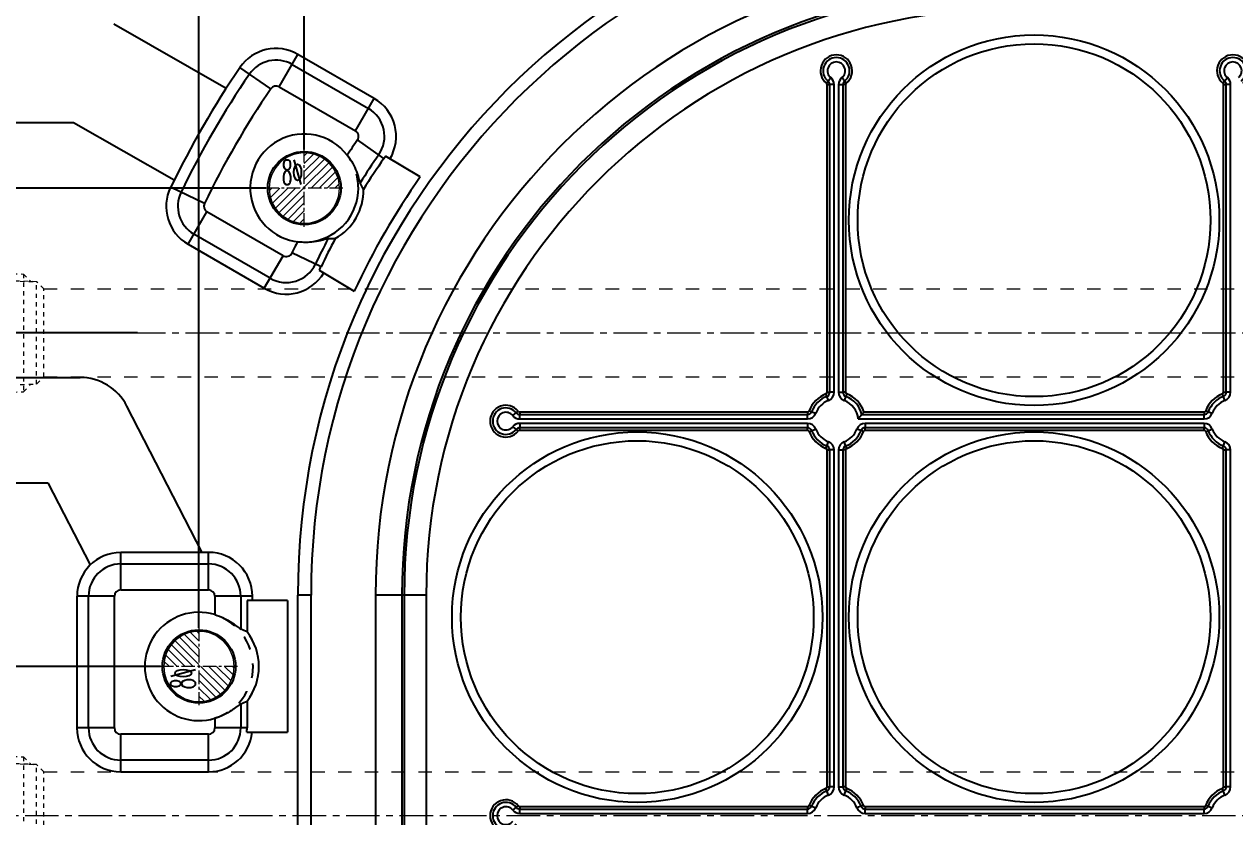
# Model space of a CAD drawing. Header units: millimetres. Extents: x -840 to 1682, y -9216 to -2117.
# Drawn here: x 189.2 to 327.1, y -5445.1 to -5354.8 of the extents above; entities that cross this region are included whole.
import ezdxf

# ---------------------------------------------------------------- set-up
doc = ezdxf.new("R2010")
doc.units = ezdxf.units.MM
doc.header["$LTSCALE"] = 16.335
doc.header["$PDMODE"] = 3
doc.header["$PDSIZE"] = 8
doc.linetypes.add('CENTER', pattern=[0.6, 0.375, -0.075, 0.075, -0.075])
doc.linetypes.add('HIDDEN', pattern=[0.2, 0.1, -0.1])
doc.layers.get('0').update_dxf_attribs({"linetype": 'CONTINUOUS'})
doc.layers.get('Defpoints').update_dxf_attribs({"linetype": 'CONTINUOUS'})
for name, color, linetype, lineweight in [('cool', 153, 'HIDDEN', 9), ('dim', 82, 'CONTINUOUS', 9), ('epin', 13, 'CONTINUOUS', 9)]:
    doc.layers.add(name, color=color, linetype=linetype, lineweight=lineweight)
doc.layers.add('DEFAULT_2', color=8, linetype='HIDDEN')
doc.styles.get("Standard").update_dxf_attribs({"font": 'txt', "width": 0.85})
doc.styles.add('TXT05', font='txt.shx', dxfattribs={"width": 0.5, "bigfont": 'gbcbig.shx'})
doc.dimstyles.new('mold', dxfattribs={"dimtxt": 10, "dimasz": 5, "dimexe": 0, "dimexo": 0, "dimgap": 0, "dimtad": 1, "dimzin": 1, "dimdsep": 46, "dimtxsty": 'Standard', "dimcen": 0, "dimclrd": 4, "dimclre": 4, "dimclrt": 6, "dimazin": 0, "dimtfac": 1, "dimtofl": 0, "dimtmove": 0, "dimatfit": 3, "dimfxl": 0, "dimarcsym": 0})

# ---------------------------------------------------------------- blocks, each defined once
blk = doc.blocks.new('cool_jt_f12')
at = {"layer": 'cool', "ltscale": 0.3}
for p, q in [((0, 7.0785), (0.856, 6.2225)), ((0, 7.0785), (12, 6.7035)), ((0.856, 6.2225), (0.856, -6.2225)), ((13.5, 5.827375), (0.856, 6.2225)), ((0.856, 6.2225), (13.5, 5.827375)), ((12, 6.7035), (12.856, 5.8475)), ((12, 6.7035), (12, -6.7035)), ((14.327375, 5), (13.5, 5.827375)), ((13.5, -5.827375), (13.5, 5.827375)), ((14.327375, -5), (14.327375, 5)), ((13.5, -5.827375), (14.327375, -5)), ((0.856, -6.2225), (0, -7.0785)), ((0, -7.0785), (12, -6.7035)), ((0.856, -6.2225), (13.5, -5.827375)), ((12, -6.7035), (12.856, -5.8475))]:
    blk.add_line(p, q, dxfattribs=at)
blk = doc.blocks.new('7')
at = {"layer": 'cool', "ltscale": 0.932966}
for p, q in [((-1665.25, -2312.72), (-1303.91, -2312.72)), ((-1665.25, -2322.72), (-1303.91, -2322.72))]:
    blk.add_line(p, q, dxfattribs=at)
at = {"layer": 'cool', "color": 1, "linetype": 'CENTER', "ltscale": 0.621977}
blk.add_line((-1679.58, -2317.72), (-1289.58, -2317.72), dxfattribs=at)
at = {"layer": 'cool', "ltscale": 0.932966}
blk.add_blockref('cool_jt_f12', (-1679.58, -2317.72), dxfattribs=at)
blk = doc.blocks.new('*D708')
at = {"color": 4, "lineweight": -2}
for p, q in [((236.62, -5284.97), (126.46, -5284.97)), ((126.46, -5289.97), (126.46, -5619.97)), ((236.62, -5624.97), (126.46, -5624.97))]:
    blk.add_line(p, q, dxfattribs=at)
at = {"color": 4}
for points in [[(125.62, -5289.97), (127.29, -5289.97), (126.46, -5284.97)], [(125.62, -5619.97), (127.29, -5619.97), (126.46, -5624.97)]]:
    blk.add_solid(points, dxfattribs=at)
at = {"layer": 'Defpoints', "color": 0}
for p in [(236.62, -5284.97), (126.46, -5624.97), (236.62, -5624.97)]:
    blk.add_point(p, dxfattribs=at)
at = {"color": 6, "insert": (121.46, -5418.59), "char_height": 10, "attachment_point": 5, "rotation": 90}
blk.add_mtext('340.00', dxfattribs=at)
blk = doc.blocks.new('epin_ejp_8')
at = {"layer": 'epin'}
h = blk.add_hatch(dxfattribs=at)
h.set_pattern_fill('_ANSI31', color=123, scale=0.2, angle=90, style=0)
h.set_pattern_definition([(135, (790.4722, -3.5744), (-0.4490128, -0.4490128), [])])
h.paths.add_polyline_path([(0, 4, 0.414214), (-4, 0), (0, 0)])
h.paths.add_polyline_path([(4, 0), (0, 0), (0, -4, 0.414214)])
at = {"layer": 'epin', "color": 1, "linetype": 'CENTER', "ltscale": 0.248791}
for p, q in [((0, -4.4), (0, 4.4)), ((-4.4, 0), (4.4, 0))]:
    blk.add_line(p, q, dxfattribs=at)
at = {"layer": 'epin'}
blk.add_circle((0, 0), 4, dxfattribs=at)
at = {"layer": 'epin', "color": 6, "style": 'TXT05', "width": 0.5}
blk.add_text('%%c8', height=2.8, dxfattribs=at).set_placement((0.16, 0.4))
blk = doc.blocks.new('*D764')
at = {"layer": 'Defpoints', "color": 0}
for p in [(169.65, -5444.97), (182.39, -5444.97), (372.1, -5454.97)]:
    blk.add_point(p, dxfattribs=at)
at = {"layer": 'dim', "color": 4, "lineweight": -2}
blk.add_line((182.39, -5444.97), (153.5, -5444.97), dxfattribs=at)
at = {"layer": 'dim', "color": 6, "insert": (161.58, -5441.97), "char_height": 6, "attachment_point": 5}
blk.add_mtext('10.00', dxfattribs=at)
blk = doc.blocks.new('*D746')
at = {"layer": 'Defpoints', "color": 0}
for p in [(169.65, -5427.97), (204.7, -5427.97), (372.1, -5454.97)]:
    blk.add_point(p, dxfattribs=at)
at = {"layer": 'dim', "color": 4, "lineweight": -2}
blk.add_line((204.7, -5427.97), (150.95, -5427.97), dxfattribs=at)
at = {"layer": 'dim', "color": 6, "insert": (160.3, -5424.97), "char_height": 6, "attachment_point": 5}
blk.add_mtext('27.00', dxfattribs=at)
blk = doc.blocks.new('*D747')
at = {"layer": 'Defpoints', "color": 0}
for p in [(169.65, -5389.97), (202.11, -5389.97), (372.1, -5454.97)]:
    blk.add_point(p, dxfattribs=at)
at = {"layer": 'dim', "color": 4, "lineweight": -2}
blk.add_line((202.11, -5389.97), (150.95, -5389.97), dxfattribs=at)
at = {"layer": 'dim', "color": 6, "insert": (160.3, -5386.97), "char_height": 6, "attachment_point": 5}
blk.add_mtext('65.00', dxfattribs=at)
blk = doc.blocks.new('*D748')
at = {"layer": 'Defpoints', "color": 0}
for p in [(169.65, -5373.47), (216.7, -5373.47), (372.1, -5454.97)]:
    blk.add_point(p, dxfattribs=at)
at = {"layer": 'dim', "color": 4, "lineweight": -2}
blk.add_line((216.7, -5373.47), (151.8, -5373.47), dxfattribs=at)
at = {"layer": 'dim', "color": 6, "insert": (160.73, -5370.47), "char_height": 6, "attachment_point": 5}
blk.add_mtext('81.50', dxfattribs=at)
blk = doc.blocks.new('*D749')
at = {"layer": 'Defpoints', "color": 0}
for p in [(169.65, -5339.47), (251.7, -5339.47), (372.1, -5454.97)]:
    blk.add_point(p, dxfattribs=at)
at = {"layer": 'dim', "color": 4, "lineweight": -2}
blk.add_line((251.7, -5339.47), (148.4, -5339.47), dxfattribs=at)
at = {"layer": 'dim', "color": 6, "insert": (159.03, -5336.47), "char_height": 6, "attachment_point": 5}
blk.add_mtext('115.50', dxfattribs=at)
blk = doc.blocks.new('*D750')
at = {"layer": 'Defpoints', "color": 0}
for p in [(169.65, -5327.47), (347.7, -5327.47), (372.1, -5454.97)]:
    blk.add_point(p, dxfattribs=at)
at = {"layer": 'dim', "color": 4, "lineweight": -2}
blk.add_line((347.7, -5327.47), (146.7, -5327.47), dxfattribs=at)
at = {"layer": 'dim', "color": 6, "insert": (158.18, -5324.47), "char_height": 6, "attachment_point": 5}
blk.add_mtext('127.50', dxfattribs=at)
blk = doc.blocks.new('*D751')
at = {"layer": 'Defpoints', "color": 0}
for p in [(169.65, -5309.97), (213.3, -5309.97), (372.1, -5454.97)]:
    blk.add_point(p, dxfattribs=at)
at = {"layer": 'dim', "color": 4, "lineweight": -2}
blk.add_line((213.3, -5309.97), (147.55, -5309.97), dxfattribs=at)
at = {"layer": 'dim', "color": 6, "insert": (158.6, -5306.97), "char_height": 6, "attachment_point": 5}
blk.add_mtext('145.00', dxfattribs=at)
blk = doc.blocks.new('*D753')
at = {"layer": 'Defpoints', "color": 0}
for p in [(312.1, -5280.25), (312.1, -5323.3), (372.1, -5454.97)]:
    blk.add_point(p, dxfattribs=at)
at = {"layer": 'dim', "color": 4, "lineweight": -2}
blk.add_line((312.1, -5323.3), (312.1, -5262.4), dxfattribs=at)
at = {"layer": 'dim', "color": 6, "insert": (309.1, -5271.32), "char_height": 6, "attachment_point": 5, "rotation": 90}
blk.add_mtext('60.00', dxfattribs=at)
blk = doc.blocks.new('*D754')
at = {"layer": 'Defpoints', "color": 0}
for p in [(256.1, -5280.25), (256.1, -5335.07), (372.1, -5454.97)]:
    blk.add_point(p, dxfattribs=at)
at = {"layer": 'dim', "color": 4, "lineweight": -2}
blk.add_line((256.1, -5335.07), (256.1, -5259.85), dxfattribs=at)
at = {"layer": 'dim', "color": 6, "insert": (253.1, -5270.05), "char_height": 6, "attachment_point": 5, "rotation": 90}
blk.add_mtext('116.00', dxfattribs=at)
blk = doc.blocks.new('*D755')
at = {"layer": 'Defpoints', "color": 0}
for p in [(221.1, -5280.25), (221.1, -5369.07), (372.1, -5454.97)]:
    blk.add_point(p, dxfattribs=at)
at = {"layer": 'dim', "color": 4, "lineweight": -2}
blk.add_line((221.1, -5369.07), (221.1, -5259.85), dxfattribs=at)
at = {"layer": 'dim', "color": 6, "insert": (218.1, -5270.05), "char_height": 6, "attachment_point": 5, "rotation": 90}
blk.add_mtext('151.00', dxfattribs=at)
blk = doc.blocks.new('*D756')
at = {"layer": 'Defpoints', "color": 0}
for p in [(226.98, -5280.25), (222.1, -5309.97), (372.1, -5454.97)]:
    blk.add_point(p, dxfattribs=at)
at = {"layer": 'dim', "color": 4, "lineweight": -2}
for p, q in [((226.98, -5284.25), (226.98, -5259)), ((222.1, -5288.25), (226.98, -5284.25)), ((222.1, -5309.97), (222.1, -5288.25))]:
    blk.add_line(p, q, dxfattribs=at)
at = {"layer": 'dim', "color": 6, "insert": (223.98, -5269.62), "char_height": 6, "attachment_point": 5, "rotation": 90}
blk.add_mtext('150.00', dxfattribs=at)
blk = doc.blocks.new('*D757')
at = {"layer": 'Defpoints', "color": 0}
for p in [(209.1, -5280.25), (209.1, -5423.57), (372.1, -5454.97)]:
    blk.add_point(p, dxfattribs=at)
at = {"layer": 'dim', "color": 4, "lineweight": -2}
blk.add_line((209.1, -5423.57), (209.1, -5258.15), dxfattribs=at)
at = {"layer": 'dim', "color": 6, "insert": (206.1, -5269.2), "char_height": 6, "attachment_point": 5, "rotation": 90}
blk.add_mtext('163.00', dxfattribs=at)

msp = doc.modelspace()

# ---------------------------------------------------------------- linework, layer by layer
at = {"color": 7, "linetype": 'Continuous'}
for p, q in [((212.198, -5362.119), (199.379, -5354.802)), ((218.24, -5361.942), (220.381, -5358.235)), ((229.068, -5363.251), (220.381, -5358.235)), ((217.287, -5362.16), (213.752, -5359.746)), ((219.718, -5359.384), (228.405, -5364.4)), ((218.24, -5361.942), (226.928, -5366.958)), ((280.595, -5361.515), (281.098, -5360.888)), ((280.67, -5396.737), (280.67, -5361.672)), ((280.67, -5361.672), (280.932, -5361.672)), ((280.972, -5396.737), (280.972, -5361.672)), ((281.474, -5361.672), (280.972, -5361.672)), ((281.474, -5396.737), (281.474, -5361.672)), ((281.977, -5361.672), (281.977, -5396.737)), ((281.977, -5361.672), (282.479, -5361.672)), ((282.856, -5361.515), (282.354, -5360.888)), ((282.479, -5361.672), (282.479, -5396.737)), ((282.781, -5361.672), (282.52, -5361.672)), ((282.781, -5361.672), (282.781, -5396.737)), ((325.782, -5361.515), (326.284, -5360.888)), ((325.857, -5396.737), (325.857, -5361.672)), ((325.857, -5361.672), (326.118, -5361.672)), ((326.159, -5396.737), (326.159, -5361.672)), ((326.661, -5361.672), (326.159, -5361.672)), ((326.661, -5396.737), (326.661, -5361.672)), ((226.928, -5366.958), (229.068, -5363.251)), ((177.099, -5366.013), (194.813, -5366.013)), ((194.813, -5366.013), (206.259, -5372.546)), ((230.173, -5370.087), (227.159, -5367.992)), ((234.319, -5372.204), (230.336, -5369.832)), ((209.711, -5375.229), (205.86, -5373.362)), ((207.859, -5379.873), (209.999, -5376.166)), ((218.684, -5381.181), (209.999, -5376.166)), ((207.859, -5379.873), (216.544, -5384.888)), ((217.207, -5383.739), (208.522, -5378.725)), ((216.544, -5384.888), (218.684, -5381.181)), ((223.01, -5382.442), (219.694, -5380.866)), ((222.809, -5382.81), (226.796, -5385.225)), ((177.099, -5395.046), (195.54, -5395.046)), ((280.828, -5397.676), (280.541, -5396.925)), ((280.67, -5396.737), (280.932, -5396.737)), ((281.474, -5396.737), (280.972, -5396.737)), ((281.977, -5396.737), (282.479, -5396.737)), ((282.781, -5396.737), (282.52, -5396.737)), ((282.91, -5396.925), (282.623, -5397.676)), ((326.015, -5397.676), (325.728, -5396.925)), ((325.857, -5396.737), (326.118, -5396.737)), ((326.661, -5396.737), (326.159, -5396.737)), ((209.458, -5414.987), (200.876, -5398.301)), ((244.858, -5399.394), (245.486, -5398.892)), ((245.643, -5398.967), (245.643, -5399.228)), ((245.643, -5398.967), (278.44, -5398.967)), ((245.643, -5399.771), (245.643, -5399.269)), ((245.643, -5399.269), (278.44, -5399.269)), ((278.44, -5398.967), (278.44, -5399.228)), ((278.44, -5399.771), (278.44, -5399.269)), ((278.628, -5398.838), (279.379, -5399.125)), ((284.645, -5399.269), (323.627, -5399.269)), ((284.87, -5398.967), (323.627, -5398.967)), ((323.627, -5398.967), (323.627, -5399.228)), ((323.627, -5399.771), (323.627, -5399.269)), ((323.815, -5398.838), (324.566, -5399.125)), ((245.486, -5401.153), (244.858, -5400.65)), ((245.643, -5399.771), (278.44, -5399.771)), ((245.643, -5400.274), (245.643, -5400.776)), ((278.44, -5400.274), (245.643, -5400.274)), ((278.44, -5400.274), (278.44, -5400.776)), ((284.226, -5399.771), (323.627, -5399.771)), ((285.011, -5400.274), (285.011, -5400.776)), ((323.627, -5400.274), (285.011, -5400.274)), ((323.627, -5400.274), (323.627, -5400.776)), ((278.44, -5400.776), (245.643, -5400.776)), ((245.643, -5401.078), (245.643, -5400.816)), ((278.44, -5401.078), (245.643, -5401.078)), ((278.44, -5401.078), (278.44, -5400.816)), ((278.628, -5401.207), (279.379, -5400.92)), ((284.823, -5401.207), (284.072, -5400.92)), ((323.627, -5400.776), (285.011, -5400.776)), ((285.011, -5401.078), (285.011, -5400.816)), ((323.627, -5401.078), (285.011, -5401.078)), ((323.627, -5401.078), (323.627, -5400.816)), ((323.815, -5401.207), (324.566, -5400.92)), ((280.541, -5403.12), (280.828, -5402.369)), ((280.67, -5441.684), (280.67, -5403.308)), ((280.67, -5403.308), (280.932, -5403.308)), ((280.972, -5441.684), (280.972, -5403.308)), ((281.474, -5403.308), (280.972, -5403.308)), ((281.474, -5441.684), (281.474, -5403.308)), ((281.977, -5403.308), (281.977, -5441.684)), ((281.977, -5403.308), (282.479, -5403.308)), ((282.479, -5403.308), (282.479, -5441.684)), ((282.781, -5403.308), (282.52, -5403.308)), ((282.91, -5403.12), (282.623, -5402.369)), ((282.781, -5403.308), (282.781, -5441.684)), ((325.728, -5403.12), (326.015, -5402.369)), ((325.857, -5441.684), (325.857, -5403.308)), ((325.857, -5403.308), (326.118, -5403.308)), ((326.159, -5441.684), (326.159, -5403.308)), ((326.661, -5403.308), (326.159, -5403.308)), ((326.661, -5441.684), (326.661, -5403.308)), ((177.099, -5407.046), (191.879, -5407.046)), ((191.879, -5407.046), (196.689, -5416.397)), ((210.187, -5414.969), (200.187, -5414.987)), ((200.187, -5419.25), (200.187, -5414.987)), ((210.187, -5419.25), (210.187, -5414.969)), ((200.187, -5416.295), (210.187, -5416.295)), ((195.187, -5419.969), (195.187, -5434.969)), ((199.468, -5419.969), (195.187, -5419.969)), ((196.514, -5434.969), (196.514, -5419.969)), ((199.468, -5434.969), (199.468, -5419.969)), ((200.187, -5419.25), (210.187, -5419.25)), ((210.907, -5419.969), (210.907, -5422.065)), ((215.187, -5419.969), (210.907, -5419.969)), ((213.861, -5419.969), (213.861, -5423.706)), ((215.187, -5420.469), (215.187, -5419.969)), ((220.356, -5470.094), (220.356, -5419.844)), ((221.863, -5419.844), (220.356, -5419.844)), ((221.863, -5470.094), (221.863, -5419.844)), ((229.217, -5419.844), (229.217, -5470.094)), ((234.989, -5419.844), (229.217, -5419.844)), ((232.228, -5419.844), (232.228, -5470.094)), ((232.48, -5419.844), (232.48, -5470.094)), ((234.989, -5419.844), (234.989, -5470.094)), ((214.578, -5420.469), (214.578, -5424.031)), ((219.187, -5420.469), (214.578, -5420.469)), ((219.187, -5420.469), (219.187, -5435.469)), ((213.861, -5432.233), (213.861, -5434.969)), ((214.578, -5431.908), (214.578, -5434.969)), ((199.468, -5434.969), (195.187, -5434.969)), ((210.907, -5433.874), (210.907, -5434.969)), ((214.578, -5434.969), (210.907, -5434.969)), ((200.187, -5439.969), (200.187, -5435.689)), ((210.187, -5435.689), (200.187, -5435.689)), ((210.187, -5439.969), (210.187, -5435.689)), ((214.545, -5435.469), (219.187, -5435.469)), ((210.187, -5438.643), (200.187, -5438.643)), ((200.187, -5439.969), (210.187, -5439.969)), ((280.828, -5442.622), (280.541, -5441.871)), ((280.67, -5441.684), (280.932, -5441.684)), ((281.474, -5441.684), (280.972, -5441.684)), ((281.977, -5441.684), (282.479, -5441.684)), ((282.781, -5441.684), (282.52, -5441.684)), ((282.623, -5442.622), (282.91, -5441.871)), ((326.015, -5442.622), (325.728, -5441.871)), ((325.857, -5441.684), (326.118, -5441.684)), ((326.661, -5441.684), (326.159, -5441.684)), ((244.858, -5444.341), (245.486, -5443.839)), ((245.643, -5443.914), (245.643, -5444.175)), ((245.643, -5443.914), (278.44, -5443.914)), ((245.643, -5444.718), (245.643, -5444.215)), ((245.643, -5444.215), (278.44, -5444.215)), ((245.643, -5444.718), (278.44, -5444.718)), ((278.44, -5443.914), (278.44, -5444.175)), ((278.44, -5444.718), (278.44, -5444.215)), ((278.628, -5443.785), (279.379, -5444.072)), ((284.823, -5443.785), (284.072, -5444.072)), ((285.011, -5443.914), (285.011, -5444.175)), ((285.011, -5443.914), (323.627, -5443.914)), ((285.011, -5444.718), (285.011, -5444.215)), ((285.011, -5444.215), (323.627, -5444.215)), ((285.011, -5444.718), (323.627, -5444.718)), ((323.627, -5443.914), (323.627, -5444.175)), ((323.627, -5444.718), (323.627, -5444.215)), ((323.815, -5443.785), (324.566, -5444.072))]:
    msp.add_line(p, q, dxfattribs=at)
for centre, radius in [((304.262, -5377.132), 21.105), ((304.262, -5377.132), 20.1), ((221.099, -5373.469), 4.167), ((259.037, -5422.357), 21.105), ((304.262, -5422.357), 21.105), ((259.037, -5422.357), 20.1), ((304.262, -5422.357), 20.1), ((209.099, -5427.969), 4.167)]:
    msp.add_circle(centre, radius, dxfattribs=at)
for centre, radius, start, end in [((301.749, -5419.844), 81.393, 90, 180), ((301.749, -5419.844), 79.886, 90, 180), ((301.749, -5419.844), 72.532, 90, 180), ((301.749, -5419.844), 69.521, 90, 180), ((301.749, -5419.844), 69.269, 90, 180), ((301.749, -5419.844), 66.76, 90, 180), ((217.881, -5362.565), 5, 60, 145.66849), ((217.881, -5362.565), 3.674, 60, 145.66849), ((281.726, -5360.103), 1.809, 308.68219, 231.31781), ((281.726, -5360.103), 1.508, 308.68219, 231.31781), ((281.726, -5360.103), 1.005, 308.68219, 231.31781), ((326.912, -5360.103), 1.809, 308.68219, 231.31781), ((326.912, -5360.103), 1.508, 308.68219, 231.31781), ((326.912, -5360.103), 1.005, 308.68219, 231.31781), ((301.749, -5419.844), 106.544, 145.66849, 154.13843), ((301.749, -5419.844), 105.235, 145.66849, 154.13843), ((217.881, -5362.565), 0.719, 60, 145.66849), ((280.469, -5361.672), 0.201, 0, 51.31781), ((280.469, -5361.672), 0.502, 0, 51.31781), ((280.469, -5361.672), 1.005, 0, 51.31781), ((282.982, -5361.672), 1.005, 128.68219, 180), ((282.982, -5361.672), 0.502, 128.68219, 180), ((282.982, -5361.672), 0.201, 128.68219, 180), ((325.656, -5361.672), 0.201, 0, 51.31781), ((325.656, -5361.672), 0.502, 0, 51.31781), ((325.656, -5361.672), 1.005, 0, 51.31781), ((301.749, -5419.844), 102.281, 145.66849, 154.13843), ((226.568, -5367.581), 5, 329.15311, 60), ((226.568, -5367.581), 3.674, 325.19436, 60), ((221.099, -5373.469), 6.16, 37.53539, 0), ((226.568, -5367.581), 0.719, 325.19436, 60), ((301.749, -5419.844), 90.842, 145.19436, 146.50156), ((301.749, -5419.844), 87.888, 145.19436, 147.69687), ((301.749, -5419.844), 87.171, 145.19436, 147.97374), ((227.066, -5367.927), 3.785, 325.19441, 329.77411), ((301.749, -5419.844), 82.562, 144.75849, 155.20855), ((223.009, -5375.645), 5.245, 24.50682, 31.85023), ((210.359, -5375.543), 5, 154.13843, 240), ((210.359, -5375.543), 3.674, 154.13843, 240), ((221.51, -5373.706), 6.335, 299.39463, 0.80623), ((223.207, -5375.549), 5.025, 22.62104, 24.4545), ((210.359, -5375.543), 0.719, 154.13843, 240), ((301.749, -5419.844), 90.842, 153.69931, 154.59133), ((301.749, -5419.844), 87.888, 152.50399, 154.59133), ((301.749, -5419.844), 87.171, 152.22713, 154.59133), ((219.044, -5380.558), 0.719, 240, 334.59133), ((219.044, -5380.558), 3.674, 240, 334.59133), ((219.588, -5380.816), 3.788, 328.23264, 334.58863), ((219.044, -5380.558), 5, 240, 329.06917), ((195.54, -5401.046), 6, 27.21953, 90), ((281.726, -5400.022), 3.317, 110.92483, 159.07517), ((281.726, -5400.022), 3.015, 110.92483, 159.07517), ((281.726, -5400.022), 2.513, 110.92483, 159.07517), ((280.469, -5396.737), 0.201, 290.92483, 0), ((280.469, -5396.737), 0.502, 290.92483, 0), ((280.469, -5396.737), 1.005, 290.92483, 0), ((282.982, -5396.737), 1.005, 180, 249.07517), ((282.982, -5396.737), 0.502, 180, 249.07517), ((281.726, -5400.022), 2.513, 5.73917, 69.07517), ((282.982, -5396.737), 0.201, 180, 249.07517), ((281.726, -5400.022), 3.015, 14.47751, 69.07517), ((281.726, -5400.022), 3.317, 18.553, 69.07517), ((326.912, -5400.022), 3.317, 110.92483, 159.07517), ((326.912, -5400.022), 3.015, 110.92483, 159.07517), ((326.912, -5400.022), 2.513, 110.92483, 159.07517), ((325.656, -5396.737), 0.201, 290.92483, 0), ((325.656, -5396.737), 0.502, 290.92483, 0), ((325.656, -5396.737), 1.005, 290.92483, 0), ((244.074, -5400.022), 1.809, 38.68219, 321.31781), ((244.074, -5400.022), 1.508, 38.68219, 321.31781), ((244.074, -5400.022), 1.005, 38.68219, 321.31781), ((245.643, -5398.766), 0.502, 218.68219, 270), ((245.643, -5398.766), 0.201, 218.68219, 270), ((278.44, -5398.766), 0.201, 270, 339.07517), ((278.44, -5398.766), 0.502, 270, 339.07517), ((278.44, -5398.766), 1.005, 270, 339.07517), ((323.627, -5398.766), 0.201, 270, 339.07517), ((323.627, -5398.766), 0.502, 270, 339.07517), ((323.627, -5398.766), 1.005, 270, 339.07517), ((245.643, -5398.766), 1.005, 218.68219, 270), ((245.643, -5401.279), 1.005, 90, 141.31781), ((278.44, -5401.279), 1.005, 20.92483, 90), ((285.011, -5401.279), 1.005, 90, 159.07517), ((323.627, -5401.279), 1.005, 20.92483, 90), ((245.643, -5401.279), 0.502, 90, 141.31781), ((245.643, -5401.279), 0.201, 90, 141.31781), ((278.44, -5401.279), 0.502, 20.92483, 90), ((278.44, -5401.279), 0.201, 20.92483, 90), ((281.726, -5400.022), 3.317, 200.92483, 249.07517), ((281.726, -5400.022), 3.015, 200.92483, 249.07517), ((281.726, -5400.022), 2.513, 200.92483, 249.07517), ((281.726, -5400.022), 2.513, 290.92483, 339.07517), ((281.726, -5400.022), 3.015, 290.92483, 339.07517), ((281.726, -5400.022), 3.317, 290.92483, 339.07517), ((285.011, -5401.279), 0.502, 90, 159.07517), ((285.011, -5401.279), 0.201, 90, 159.07517), ((323.627, -5401.279), 0.502, 20.92483, 90), ((323.627, -5401.279), 0.201, 20.92483, 90), ((326.912, -5400.022), 3.317, 200.92483, 249.07517), ((326.912, -5400.022), 3.015, 200.92483, 249.07517), ((326.912, -5400.022), 2.513, 200.92483, 249.07517), ((280.469, -5403.308), 0.201, 0, 69.07517), ((280.469, -5403.308), 0.502, 0, 69.07517), ((280.469, -5403.308), 1.005, 0, 69.07517), ((282.982, -5403.308), 1.005, 110.92483, 180), ((282.982, -5403.308), 0.502, 110.92483, 180), ((282.982, -5403.308), 0.201, 110.92483, 180), ((325.656, -5403.308), 0.201, 0, 69.07517), ((325.656, -5403.308), 0.502, 0, 69.07517), ((325.656, -5403.308), 1.005, 0, 69.07517), ((200.187, -5419.969), 4.982, 90, 180), ((210.187, -5419.969), 5, 0, 90), ((200.187, -5419.969), 3.674, 90, 180), ((210.187, -5419.969), 3.674, 0, 90), ((200.187, -5419.969), 0.719, 90, 180), ((210.187, -5419.969), 0.719, 0, 90), ((209.099, -5427.969), 6.175, 72.9766, 287.0234), ((200.187, -5434.969), 5, 180, 270), ((200.187, -5434.969), 3.674, 180, 270), ((200.187, -5434.969), 0.719, 180, 270), ((210.187, -5434.969), 3.674, 270, 0), ((210.187, -5434.969), 0.719, 270, 0), ((210.187, -5434.969), 5, 270, 354.26083), ((281.726, -5444.969), 3.317, 110.92483, 159.07517), ((280.469, -5441.684), 0.201, 290.92483, 0), ((280.469, -5441.684), 0.502, 290.92483, 0), ((280.469, -5441.684), 1.005, 290.92483, 0), ((282.982, -5441.684), 1.005, 180, 249.07517), ((282.982, -5441.684), 0.502, 180, 249.07517), ((282.982, -5441.684), 0.201, 180, 249.07517), ((281.726, -5444.969), 3.317, 20.92483, 69.07517), ((326.912, -5444.969), 3.317, 110.92483, 159.07517), ((325.656, -5441.684), 0.201, 290.92483, 0), ((325.656, -5441.684), 0.502, 290.92483, 0), ((325.656, -5441.684), 1.005, 290.92483, 0), ((244.074, -5444.969), 1.809, 38.68219, 321.31781), ((281.726, -5444.969), 3.015, 110.92483, 159.07517), ((281.726, -5444.969), 2.513, 110.92483, 159.07517), ((281.726, -5444.969), 2.513, 20.92483, 69.07517), ((281.726, -5444.969), 3.015, 20.92483, 69.07517), ((326.912, -5444.969), 3.015, 110.92483, 159.07517), ((326.912, -5444.969), 2.513, 110.92483, 159.07517), ((244.074, -5444.969), 1.508, 38.68219, 321.31781), ((244.074, -5444.969), 1.005, 38.68219, 321.31781), ((245.643, -5443.713), 1.005, 218.68219, 270), ((245.643, -5443.713), 0.502, 218.68219, 270), ((245.643, -5443.713), 0.201, 218.68219, 270), ((278.44, -5443.713), 0.201, 270, 339.07517), ((278.44, -5443.713), 0.502, 270, 339.07517), ((278.44, -5443.713), 1.005, 270, 339.07517), ((285.011, -5443.713), 1.005, 200.92483, 270), ((285.011, -5443.713), 0.502, 200.92483, 270), ((285.011, -5443.713), 0.201, 200.92483, 270), ((323.627, -5443.713), 0.201, 270, 339.07517), ((323.627, -5443.713), 0.502, 270, 339.07517), ((323.627, -5443.713), 1.005, 270, 339.07517)]:
    msp.add_arc(centre, radius, start, end, dxfattribs=at)
for centre, major_axis, ratio, start_param, end_param in [((211.751, -5427.969), (5.345, 0), 0.8682238, 1.0135018, 1.1649162), ((209.52, -5427.969), (6.416, 0), 0.9978449, 5.6205444, 6.9458262), ((211.751, -5427.969), (5.345, 0), 0.8682238, -1.1649162, -1.0135018), ((210.7, -5434.969), (3.878, 0), 0.991217, -0.1304578, 0)]:
    msp.add_ellipse(centre, major_axis=major_axis, ratio=ratio, start_param=start_param, end_param=end_param, dxfattribs=at)
for points, knots in [([(225.996, -5369.707), (226.226, -5370.006), (226.622, -5370.613), (226.985, -5371.409), (227.193, -5372.002), (227.302, -5372.376), (227.386, -5372.661), (227.431, -5372.824), (227.463, -5372.877)], [0, 0, 0, 0, 0.3219728, 0.6153607, 0.7448436, 0.8579055, 0.9467662, 1, 1, 1, 1]), ([(223.789, -5379.268), (223.726, -5379.266), (223.563, -5379.31), (223.274, -5379.38), (222.896, -5379.474), (222.28, -5379.593), (221.409, -5379.679), (220.685, -5379.642), (220.311, -5379.594)], [0, 0, 0, 0, 0.0532553, 0.1421397, 0.2551777, 0.3846457, 0.6780054, 1, 1, 1, 1]), ([(224.62, -5379.225), (224.548, -5379.235), (224.273, -5379.265), (223.994, -5379.273), (223.789, -5379.268)], [0, 0, 0, 0, 0.2593769, 1, 1, 1, 1]), ([(284.645, -5399.269), (284.632, -5399.286), (284.498, -5399.458), (284.358, -5399.625), (284.226, -5399.771)], [0, 0, 0, 0, 0.0981633, 1, 1, 1, 1]), ([(210.907, -5422.065), (211.261, -5422.173), (211.921, -5422.431), (212.663, -5422.853), (213.164, -5423.198), (213.458, -5423.423), (213.682, -5423.59), (213.807, -5423.686), (213.861, -5423.706)], [0, 0, 0, 0, 0.3265802, 0.6227311, 0.7519561, 0.8631896, 0.9490495, 1, 1, 1, 1]), ([(213.861, -5432.233), (213.807, -5432.253), (213.682, -5432.349), (213.458, -5432.516), (213.164, -5432.74), (212.663, -5433.085), (211.921, -5433.508), (211.261, -5433.765), (210.907, -5433.874)], [0, 0, 0, 0, 0.0509392, 0.136786, 0.2480016, 0.3772101, 0.6733287, 1, 1, 1, 1])]:
    msp.add_open_spline(points, degree=3, knots=knots, dxfattribs=at)
at = {"layer": 'DEFAULT_2', "color": 8, "linetype": 'HIDDEN'}
for p, q in [((280.932, -5361.672), (280.972, -5361.672)), ((282.52, -5361.672), (282.479, -5361.672)), ((326.118, -5361.672), (326.159, -5361.672)), ((280.932, -5396.737), (280.972, -5396.737)), ((282.52, -5396.737), (282.479, -5396.737)), ((326.118, -5396.737), (326.159, -5396.737)), ((245.643, -5399.228), (245.643, -5399.269)), ((278.44, -5399.228), (278.44, -5399.269)), ((323.627, -5399.228), (323.627, -5399.269)), ((245.643, -5400.816), (245.643, -5400.776)), ((278.44, -5400.816), (278.44, -5400.776)), ((285.011, -5400.816), (285.011, -5400.776)), ((323.627, -5400.816), (323.627, -5400.776)), ((280.932, -5403.308), (280.972, -5403.308)), ((282.52, -5403.308), (282.479, -5403.308)), ((326.118, -5403.308), (326.159, -5403.308)), ((280.932, -5441.684), (280.972, -5441.684)), ((282.52, -5441.684), (282.479, -5441.684)), ((326.118, -5441.684), (326.159, -5441.684)), ((245.643, -5444.175), (245.643, -5444.215)), ((278.44, -5444.175), (278.44, -5444.215)), ((285.011, -5444.175), (285.011, -5444.215)), ((323.627, -5444.175), (323.627, -5444.215))]:
    msp.add_line(p, q, dxfattribs=at)
for centre, radius, start, end in [((221.099, -5373.469), 6.16, 0, 37.53539), ((276.546, -5392.993), 10.246, 322.2302, 324.33361), ((209.099, -5427.969), 6.16, 287.0234, 72.9766)]:
    msp.add_arc(centre, radius, start, end, dxfattribs=at)

# ---------------------------------------------------------------- block references
for p in [(1856.679, -3072.245), (1856.679, -3127.245)]:
    msp.add_blockref('7', p)
at = {"layer": 'epin', "xscale": -1}
msp.add_blockref('epin_ejp_8', (221.099, -5373.469), dxfattribs=at)
at = {"layer": 'epin', "xscale": -1, "rotation": 90}
msp.add_blockref('epin_ejp_8', (209.099, -5427.969), dxfattribs=at)

# ---------------------------------------------------------------- dimensions: what is measured, and where the dimension line sits
dim = msp.add_linear_dim(base=(126.455, -5624.969), p1=(236.624, -5284.969), p2=(236.624, -5624.969), angle=90, dimstyle='mold')
dim.commit()
dim.dimension.update_dxf_attribs({"geometry": '*D708', "text_midpoint": (126.455, -5418.586), "dimtype": 160})
at = {"layer": 'dim'}
for feature_location, offset, dtype, picture, middle in [((209.099, -5423.569), (0, 143.321), 1, '*D757', (206.099, -5269.199)), ((222.099, -5309.969), (4.885, 29.721), 1, '*D756', (223.984, -5269.624)), ((221.099, -5369.069), (0, 88.821), 1, '*D755', (218.099, -5270.049)), ((256.099, -5335.069), (0, 54.821), 1, '*D754', (253.099, -5270.049)), ((312.099, -5323.302), (0, 43.053), 1, '*D753', (309.099, -5271.324)), ((213.299, -5309.969), (-43.648, 0), 0, '*D751', (158.601, -5306.969)), ((347.699, -5327.469), (-178.048, 0), 0, '*D750', (158.176, -5324.469)), ((251.699, -5339.469), (-82.048, 0), 0, '*D749', (159.026, -5336.469)), ((216.699, -5373.469), (-47.048, 0), 0, '*D748', (160.726, -5370.469)), ((202.108, -5389.969), (-32.457, 0), 0, '*D747', (160.301, -5386.969)), ((204.699, -5427.969), (-35.048, 0), 0, '*D746', (160.301, -5424.969)), ((182.385, -5444.969), (-12.734, 0), 0, '*D764', (161.576, -5441.969))]:
    dim = msp.add_ordinate_dim(feature_location=feature_location, offset=offset, dtype=dtype, origin=(372.099, -5454.969), dimstyle='mold', override={"dimtxt": 6, "dimasz": 2}, dxfattribs=at)
    dim.commit()
    dim.dimension.update_dxf_attribs({"geometry": picture, "text_midpoint": middle})

doc.saveas('drawing.dxf')
